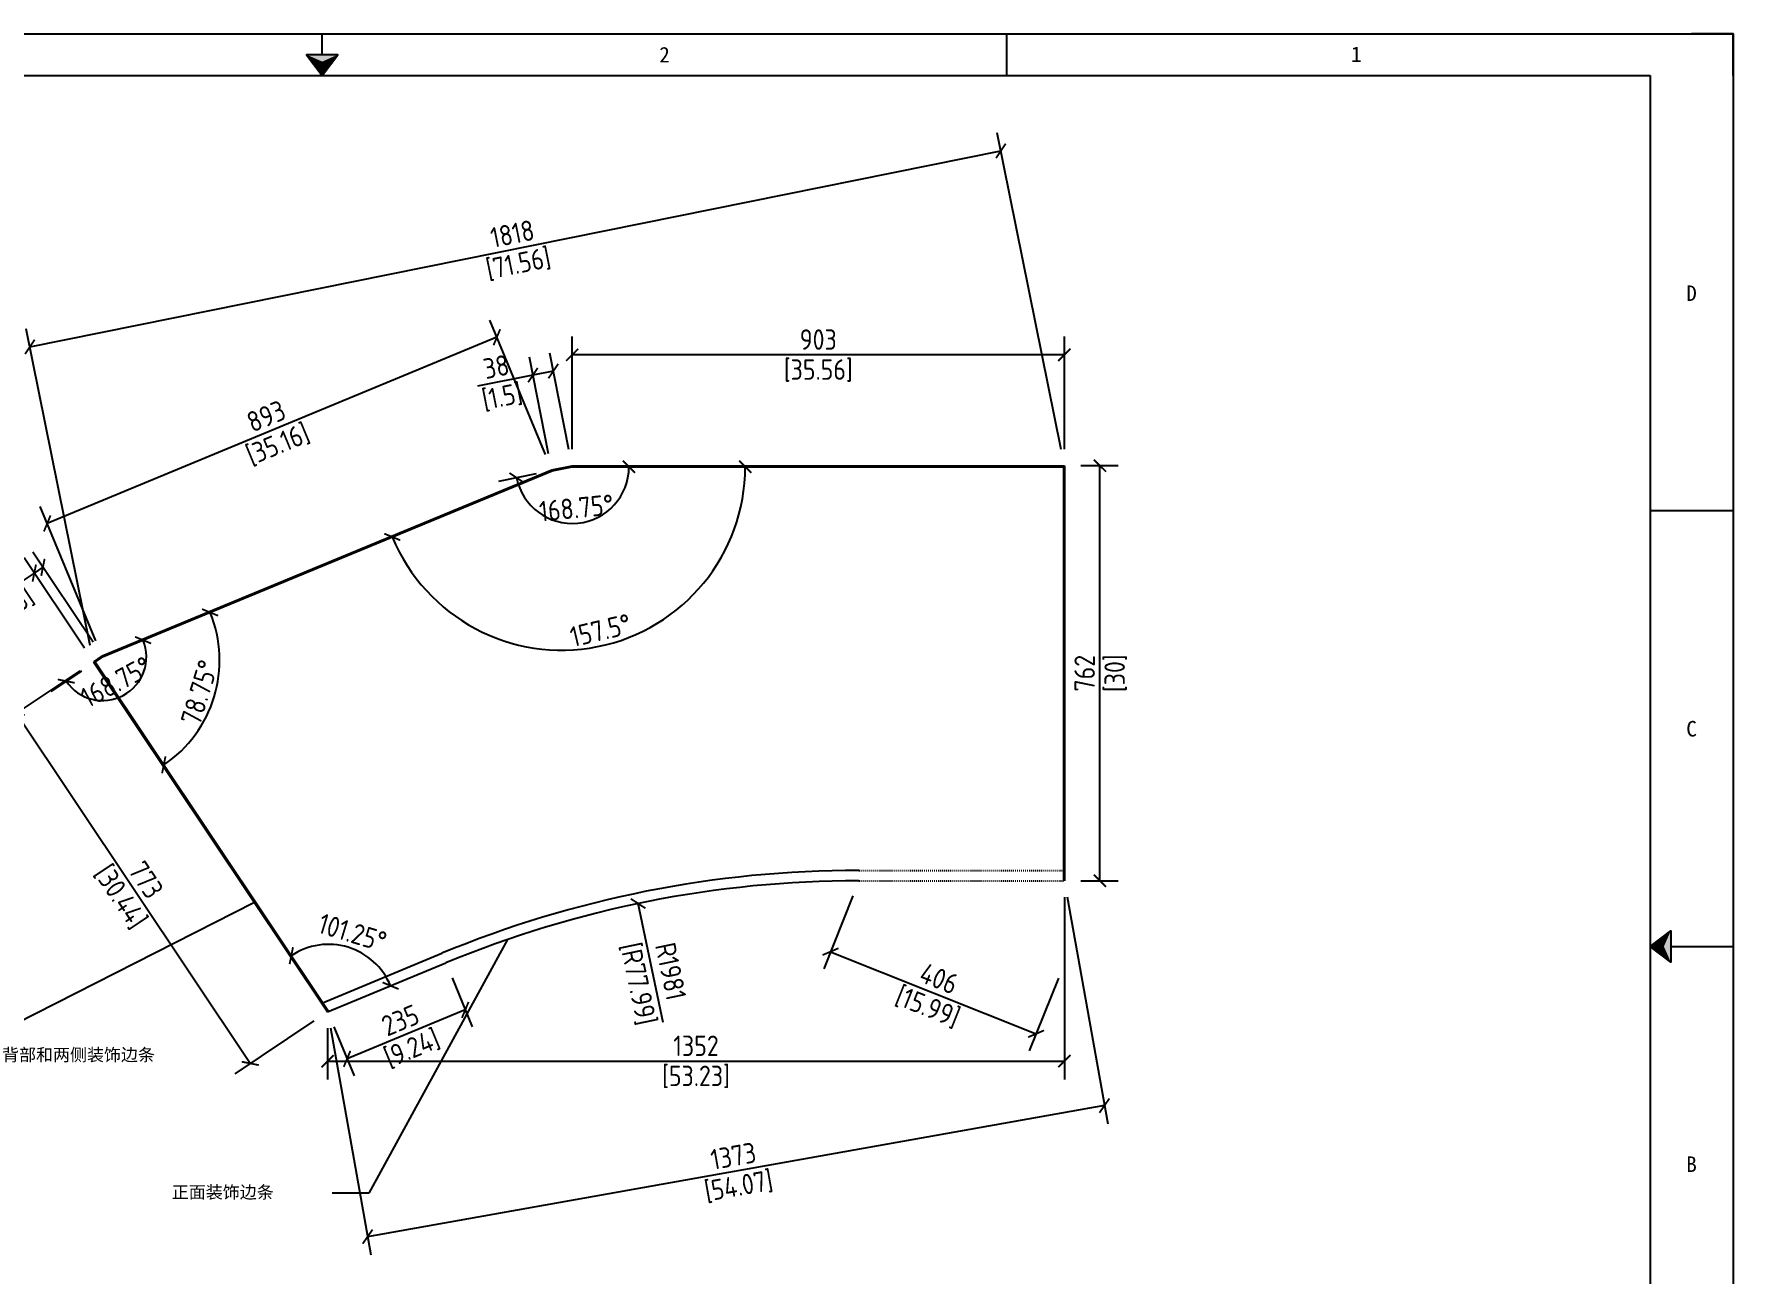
# Model space of a CAD drawing. Header units: inches. Extents: x 777 to 31414, y -60867 to 2393.
# Drawn here: x 18176 to 21294, y -59608 to -57332 of the extents above; entities that cross this region are included whole.
import ezdxf
from ezdxf.enums import TextEntityAlignment as Align

# ---------------------------------------------------------------- set-up
doc = ezdxf.new("R2010")
doc.units = ezdxf.units.IN
doc.header["$LTSCALE"] = 0.605
doc.header["$MEASUREMENT"] = 0
doc.header["$PDMODE"] = 3
doc.header["$PDSIZE"] = 0.25
doc.linetypes.add('ACAD_ISO03W100', pattern=[30, 12, -18])
doc.linetypes.add('DOT', pattern=[0.2, 0.1, -0.1])
doc.layers.get('0').update_dxf_attribs({"linetype": 'CONTINUOUS'})
doc.layers.get('Defpoints').update_dxf_attribs({"linetype": 'CONTINUOUS'})
for name, color, linetype in [('02-05848-001_DXF_TEXT', 7, 'CONTINUOUS'), ('green_dim', 7, 'CONTINUOUS'), ('print', 30, 'CONTINUOUS')]:
    doc.layers.add(name, color=color, linetype=linetype)
doc.layers.add('dim', color=2, linetype='CONTINUOUS', lineweight=9)
doc.styles.add('Dartop', font='')
doc.styles.add('Dartop Text Style', font='gbenor.shx', dxfattribs={"bigfont": 'gbcbig.shx'})
doc.styles.add('hzHT', font='simhei.ttf')
doc.styles.get("Standard").update_dxf_attribs({"font": 'txt', "width": 0.7})
doc.styles.get('Dartop').set_extended_font_data('FangSong_GB2312')
doc.dimstyles.new('Dartop DIM Style', dxfattribs={"dimscale": 15, "dimtxt": 2.5, "dimasz": 1.5, "dimexe": 2.25, "dimexo": 2, "dimtad": 1, "dimdec": 0, "dimdsep": 46, "dimtxsty": 'Dartop Text Style', "dimblk": 'ARCHTICK', "dimcen": 0.09, "dimazin": 2, "dimtfac": 1, "dimtdec": 0, "dimtofl": 0, "dimtmove": 0, "dimatfit": 3, "dimfxl": 0, "dimtolj": 1, "dimtzin": 0, "dimarcsym": 0})
doc.dimstyles.get("Standard").update_dxf_attribs({"dimtxt": 0.1, "dimasz": 0.125, "dimexe": 0.18, "dimexo": 0.0625, "dimgap": 0.09, "dimtad": 0, "dimtih": 1, "dimtoh": 1, "dimdec": 3, "dimzin": 4, "dimdsep": 46, "dimtxsty": 'Standard', "dimblk": '_FILLED', "dimblk1": '_FILLED', "dimblk2": '_FILLED', "dimcen": 0.09, "dimadec": 0, "dimazin": 0, "dimtol": 1, "dimtp": 0.008, "dimtm": 0.008, "dimtfac": 1, "dimtdec": 3, "dimtofl": 0, "dimtmove": 0, "dimatfit": 3, "dimldrblk": '_FILLED', "dimfxl": 0, "dimtolj": 1, "dimtzin": 4, "dimarcsym": 0})

# ---------------------------------------------------------------- blocks, each defined once
blk = doc.blocks.new('*U4')
at = {"color": 254, "linetype": 'Continuous', "extrusion": (0, 0, -1)}
for points in [[(-33.167, 11), (-33, 11), (-33.25, 11.188)], [(-33.167, 11), (-33.25, 11.188), (-33.25, 10.812)], [(-33.167, 11), (-33.25, 10.812), (-33, 11)]]:
    blk.add_solid(points, dxfattribs=at)
blk = doc.blocks.new('*U6')
at = {"color": 254, "linetype": 'Continuous'}
for points in [[(17, 21.667), (17.188, 21.75), (16.812, 21.75)], [(17, 21.667), (16.812, 21.75), (17, 21.5)], [(17, 21.667), (17, 21.5), (17.188, 21.75)]]:
    blk.add_solid(points, dxfattribs=at)
blk = doc.blocks.new('_ArchTick')
at = {"color": 0, "linetype": 'ByBlock', "const_width": 0.15}
blk.add_lwpolyline([(-0.5, -0.5), (0.5, 0.5)], dxfattribs=at)
blk = doc.blocks.new('*D392')
at = {"layer": 'Defpoints', "color": 0}
for p in [(20066.7, -58124.4), (20131.9, -58124.4), (20066.7, -58886.4)]:
    blk.add_point(p, dxfattribs=at)
at = {"layer": 'dim', "color": 0, "lineweight": -2}
for p, q in [((20096.7, -58124.4), (20165.6, -58124.4)), ((20131.9, -58886.4), (20131.9, -58124.4)), ((20096.7, -58886.4), (20165.6, -58886.4))]:
    blk.add_line(p, q, dxfattribs=at)
at = {"layer": 'dim', "color": 0, "lineweight": -2, "xscale": 22.5, "yscale": 22.5, "zscale": 22.5}
for p, rotation in [((20131.9, -58124.4), 90), ((20131.9, -58886.4), 270)]:
    blk.add_blockref('_ArchTick', p, dxfattribs=dict(at, rotation=rotation))
at = {"layer": 'dim', "color": 0, "char_height": 37.5, "attachment_point": 5, "rotation": 90, "style": 'Dartop Text Style'}
for s, insert in [('\\A1;762', (20103.8, -58505.4)), ('\\A1;[30]', (20160.8, -58505.4))]:
    blk.add_mtext(s, dxfattribs=dict(at, insert=insert))
blk = doc.blocks.new('*D393')
at = {"layer": 'Defpoints', "color": 0}
for p in [(19163.3, -57921), (19163.3, -58124.4), (20066.7, -58124.4)]:
    blk.add_point(p, dxfattribs=at)
at = {"layer": 'dim', "color": 0, "lineweight": -2}
for p, q in [((19163.3, -58094.4), (19163.3, -57887.2)), ((20066.7, -58094.4), (20066.7, -57887.2)), ((20066.7, -57921), (19163.3, -57921))]:
    blk.add_line(p, q, dxfattribs=at)
at = {"layer": 'dim', "color": 0, "lineweight": -2, "xscale": 22.5, "yscale": 22.5, "zscale": 22.5, "rotation": 180}
blk.add_blockref('_ArchTick', (19163.3, -57921), dxfattribs=at)
at = {"layer": 'dim', "color": 0, "lineweight": -2, "xscale": 22.5, "yscale": 22.5, "zscale": 22.5}
blk.add_blockref('_ArchTick', (20066.7, -57921), dxfattribs=at)
at = {"layer": 'dim', "color": 0, "char_height": 37.5, "attachment_point": 5, "style": 'Dartop Text Style'}
for s, insert in [('\\A1;903', (19615, -57892.9)), ('\\A1;[35.56]', (19615, -57949.9))]:
    blk.add_mtext(s, dxfattribs=dict(at, insert=insert))
blk = doc.blocks.new('*D383')
at = {"layer": 'Defpoints', "color": 0}
for p in [(19091.4, -57958.2), (19126, -58131.9), (19163.3, -58124.4)]:
    blk.add_point(p, dxfattribs=at)
at = {"layer": 'dim', "color": 0, "lineweight": -2}
for p, q in [((19120.1, -58102.4), (19084.8, -57925.1)), ((19157.5, -58095), (19122.2, -57917.7)), ((19091.4, -57958.2), (18989.7, -57978.4)), ((19128.8, -57950.8), (19091.4, -57958.2))]:
    blk.add_line(p, q, dxfattribs=at)
at = {"layer": 'dim', "color": 0, "lineweight": -2, "xscale": 22.5, "yscale": 22.5, "zscale": 22.5}
for p, rotation in [((19091.4, -57958.2), 191.2499989560225), ((19128.8, -57950.8), 11.24999895602253)]:
    blk.add_blockref('_ArchTick', p, dxfattribs=dict(at, rotation=rotation))
at = {"layer": 'dim', "color": 0, "char_height": 37.5, "attachment_point": 5, "rotation": 11.25, "style": 'Dartop Text Style'}
for s, insert in [('\\A1;38', (19024, -57942.9)), ('\\A1;[1.5]', (19035.1, -57998.9))]:
    blk.add_mtext(s, dxfattribs=dict(at, insert=insert))
blk = doc.blocks.new('*D384')
at = {"layer": 'Defpoints', "color": 0}
for p in [(19126, -58131.9), (18200.1, -58230.4), (18300.9, -58473.6)]:
    blk.add_point(p, dxfattribs=at)
at = {"layer": 'dim', "color": 0, "lineweight": -2}
for p, q in [((19114.5, -58104.2), (19012.3, -57857.4)), ((19025.2, -57888.6), (18200.1, -58230.4)), ((18289.4, -58445.9), (18187.2, -58199.2))]:
    blk.add_line(p, q, dxfattribs=at)
at = {"layer": 'dim', "color": 0, "lineweight": -2, "xscale": 22.5, "yscale": 22.5, "zscale": 22.5}
for p, rotation in [((19025.2, -57888.6), 22.4999991008849), ((18200.1, -58230.4), 202.4999991008849)]:
    blk.add_blockref('_ArchTick', p, dxfattribs=dict(at, rotation=rotation))
at = {"layer": 'dim', "color": 0, "char_height": 37.5, "attachment_point": 5, "rotation": 22.5, "style": 'Dartop Text Style'}
for s, insert in [('\\A1;893', (18601.9, -58033.5)), ('\\A1;[35.16]', (18623.7, -58086.2))]:
    blk.add_mtext(s, dxfattribs=dict(at, insert=insert))
blk = doc.blocks.new('*D385')
at = {"layer": 'Defpoints', "color": 0}
for p in [(18176.3, -58321.6), (18285, -58484.2), (18300.9, -58473.6)]:
    blk.add_point(p, dxfattribs=at)
at = {"layer": 'dim', "color": 0, "lineweight": -2}
for p, q in [((18268.3, -58459.3), (18157.6, -58293.5)), ((18284.2, -58448.7), (18173.4, -58283)), ((18176.3, -58321.6), (18066.7, -58394.9)), ((18192.2, -58311), (18176.3, -58321.6))]:
    blk.add_line(p, q, dxfattribs=at)
at = {"layer": 'dim', "color": 0, "lineweight": -2, "xscale": 22.5, "yscale": 22.5, "zscale": 22.5}
for p, rotation in [((18192.2, -58311), 33.74995290152864), ((18176.3, -58321.6), 213.7499529015286)]:
    blk.add_blockref('_ArchTick', p, dxfattribs=dict(at, rotation=rotation))
at = {"layer": 'dim', "color": 0, "char_height": 37.5, "attachment_point": 5, "rotation": 33.75, "style": 'Dartop Text Style'}
for s, insert in [('\\A1;19', (18096.5, -58341.1)), ('\\A1;[0.75]', (18128.2, -58388.5))]:
    blk.add_mtext(s, dxfattribs=dict(at, insert=insert))
blk = doc.blocks.new('*D386')
at = {"layer": 'Defpoints', "color": 0}
for p in [(18285, -58484.2), (18143.2, -58579), (18714.5, -59127.1)]:
    blk.add_point(p, dxfattribs=at)
at = {"layer": 'dim', "color": 0, "lineweight": -2}
for p, q in [((18260.1, -58500.9), (18115.1, -58597.7)), ((18572.7, -59221.8), (18143.2, -58579)), ((18689.6, -59143.7), (18544.6, -59240.6))]:
    blk.add_line(p, q, dxfattribs=at)
at = {"layer": 'dim', "color": 0, "lineweight": -2, "xscale": 22.5, "yscale": 22.5, "zscale": 22.5}
for p, rotation in [((18143.2, -58579), 123.749996613349), ((18572.7, -59221.8), 303.749996613349)]:
    blk.add_blockref('_ArchTick', p, dxfattribs=dict(at, rotation=rotation))
at = {"layer": 'dim', "color": 0, "char_height": 37.5, "attachment_point": 5, "rotation": 303.75, "style": 'Dartop Text Style'}
for s, insert in [('\\A1;[30.44]', (18333.9, -58916.5)), ('\\A1;773', (18381.3, -58884.8))]:
    blk.add_mtext(s, dxfattribs=dict(at, insert=insert))
blk = doc.blocks.new('*D387')
at = {"layer": 'Defpoints', "color": 0}
for p in [(20066.7, -58886.4), (18714.5, -59127.1), (18788, -59539.8)]:
    blk.add_point(p, dxfattribs=at)
at = {"layer": 'dim', "color": 0, "lineweight": -2}
for p, q in [((20071.9, -58916), (20146.1, -59332.4)), ((18719.8, -59156.6), (18793.9, -59573)), ((20140.1, -59299.2), (18788, -59539.8))]:
    blk.add_line(p, q, dxfattribs=at)
at = {"layer": 'dim', "color": 0, "lineweight": -2, "xscale": 22.5, "yscale": 22.5, "zscale": 22.5}
for p, rotation in [((20140.1, -59299.2), 10.09099030565987), ((18788, -59539.8), 190.0909903056598)]:
    blk.add_blockref('_ArchTick', p, dxfattribs=dict(at, rotation=rotation))
at = {"layer": 'dim', "color": 0, "char_height": 37.5, "attachment_point": 5, "rotation": 10.091, "style": 'Dartop Text Style'}
for s, insert in [('\\A1;1373', (19459.1, -59391.8)), ('\\A1;[54.07]', (19469.1, -59448))]:
    blk.add_mtext(s, dxfattribs=dict(at, insert=insert))
blk = doc.blocks.new('*D381')
at = {"layer": 'Defpoints', "color": 0}
for p in [(20066.7, -58886.4), (18714.5, -59127.1), (20066.7, -59217.6)]:
    blk.add_point(p, dxfattribs=at)
at = {"layer": 'dim', "color": 0, "lineweight": -2}
for p, q in [((20066.7, -58916.4), (20066.7, -59251.3)), ((18714.5, -59157.1), (18714.5, -59251.3)), ((18714.5, -59217.6), (20066.7, -59217.6))]:
    blk.add_line(p, q, dxfattribs=at)
at = {"layer": 'dim', "color": 0, "lineweight": -2, "xscale": 22.5, "yscale": 22.5, "zscale": 22.5, "rotation": 180}
blk.add_blockref('_ArchTick', (18714.5, -59217.6), dxfattribs=at)
at = {"layer": 'dim', "color": 0, "lineweight": -2, "xscale": 22.5, "yscale": 22.5, "zscale": 22.5}
blk.add_blockref('_ArchTick', (20066.7, -59217.6), dxfattribs=at)
at = {"layer": 'dim', "color": 0, "char_height": 37.5, "attachment_point": 5, "style": 'Dartop Text Style'}
for s, insert in [('\\A1;1352', (19390.6, -59189.4)), ('\\A1;[53.23]', (19390.6, -59246.5))]:
    blk.add_mtext(s, dxfattribs=dict(at, insert=insert))
blk = doc.blocks.new('*D388')
at = {"layer": 'Defpoints', "color": 0}
for p in [(19284.5, -58928.3), (19689.5, -60867.4)]:
    blk.add_point(p, dxfattribs=at)
at = {"layer": 'dim', "color": 0, "lineweight": -2}
blk.add_line((19330.1, -59146.9), (19284.5, -58928.3), dxfattribs=at)
at = {"layer": 'dim', "color": 0, "lineweight": -2, "xscale": 22.5, "yscale": 22.5, "zscale": 22.5, "rotation": 101.7988869402219}
blk.add_blockref('_ArchTick', (19284.5, -58928.3), dxfattribs=at)
at = {"layer": 'dim', "color": 0, "insert": (19311.9, -59059.6), "char_height": 37.5, "attachment_point": 5, "rotation": 281.7989, "style": 'Dartop Text Style'}
blk.add_mtext('\\A1;R1981\\P [R77.99]', dxfattribs=at)
blk = doc.blocks.new('*D389')
at = {"layer": 'Defpoints', "color": 0}
for p in [(18931.4, -59037.2), (18714.5, -59127.1), (18750.3, -59213.4)]:
    blk.add_point(p, dxfattribs=at)
at = {"layer": 'dim', "color": 0, "lineweight": -2}
for p, q in [((18942.9, -59064.9), (18980.1, -59154.7)), ((18967.2, -59123.5), (18750.3, -59213.4)), ((18726, -59154.8), (18763.2, -59244.5))]:
    blk.add_line(p, q, dxfattribs=at)
at = {"layer": 'dim', "color": 0, "lineweight": -2, "xscale": 22.5, "yscale": 22.5, "zscale": 22.5}
for p, rotation in [((18967.2, -59123.5), 22.49999909253206), ((18750.3, -59213.4), 202.4999990925321)]:
    blk.add_blockref('_ArchTick', p, dxfattribs=dict(at, rotation=rotation))
at = {"layer": 'dim', "color": 0, "char_height": 37.5, "attachment_point": 5, "rotation": 22.5, "style": 'Dartop Text Style'}
for s, insert in [('\\A1;235', (18848, -59142.5)), ('\\A1;[9.24]', (18869.8, -59195.1))]:
    blk.add_mtext(s, dxfattribs=dict(at, insert=insert))
blk = doc.blocks.new('*D390')
at = {"layer": 'Defpoints', "color": 0}
for p in [(19689.5, -58886.4), (20066.7, -59037.2), (20014.6, -59167.4)]:
    blk.add_point(p, dxfattribs=at)
at = {"layer": 'dim', "color": 0, "lineweight": -2}
for p, q in [((19678.4, -58914.3), (19625, -59047.9)), ((19637.5, -59016.6), (20014.6, -59167.4)), ((20055.6, -59065.1), (20002.1, -59198.7))]:
    blk.add_line(p, q, dxfattribs=at)
at = {"layer": 'dim', "color": 0, "lineweight": -2, "xscale": 22.5, "yscale": 22.5, "zscale": 22.5}
for p, rotation in [((19637.5, -59016.6), 158.2076544206255), ((20014.6, -59167.4), 338.2076544206254)]:
    blk.add_blockref('_ArchTick', p, dxfattribs=dict(at, rotation=rotation))
at = {"layer": 'dim', "color": 0, "char_height": 37.5, "attachment_point": 5, "rotation": 338.2077, "style": 'Dartop Text Style'}
for s, insert in [('\\A1;406', (19836.5, -59065.9)), ('\\A1;[15.99]', (19815.3, -59118.8))]:
    blk.add_mtext(s, dxfattribs=dict(at, insert=insert))
blk = doc.blocks.new('*D391')
at = {"layer": 'Defpoints', "color": 0}
for p in [(18287.8, -58484.8), (18784.8, -59023.9), (18931.4, -59037.2), (18714.5, -59127.1), (18716.2, -59126)]:
    blk.add_point(p, dxfattribs=at)
at = {"layer": 'dim', "color": 0, "lineweight": -2}
blk.add_arc((18716.4, -59126.3), 123.1, 22.5, 123.75, dxfattribs=at)
at = {"layer": 'dim', "color": 0, "lineweight": -2, "xscale": 22.5, "yscale": 22.5, "zscale": 22.5}
for p, rotation in [((18648, -59023.9), 213.7499966133488), ((18830.2, -59079.2), 292.4999990925296)]:
    blk.add_blockref('_ArchTick', p, dxfattribs=dict(at, rotation=rotation))
at = {"layer": 'dim', "color": 0, "insert": (18760.3, -58981.5), "char_height": 37.5, "attachment_point": 5, "rotation": 343.125, "style": 'Dartop Text Style'}
blk.add_mtext('\\A1;101.25°', dxfattribs=at)
blk = doc.blocks.new('*D394')
at = {"layer": 'Defpoints', "color": 0}
for p in [(19126.6, -58133.8), (19163.5, -58126.4), (20064.7, -58126.4), (19057.2, -58451.6), (18301.8, -58475.4)]:
    blk.add_point(p, dxfattribs=at)
at = {"layer": 'dim', "color": 0, "lineweight": -2}
blk.add_arc((19144.3, -58126.4), 336.7, 202.5, 360, dxfattribs=at)
at = {"layer": 'dim', "color": 0, "lineweight": -2, "xscale": 22.5, "yscale": 22.5, "zscale": 22.5}
for p, rotation in [((19481, -58126.4), 89.9999991008849), ((18833.3, -58255.3), 112.499999100884)]:
    blk.add_blockref('_ArchTick', p, dxfattribs=dict(at, rotation=rotation))
at = {"layer": 'dim', "color": 0, "insert": (19215.4, -58426.7), "char_height": 37.5, "attachment_point": 5, "rotation": 13.3255, "style": 'Dartop Text Style'}
blk.add_mtext('\\A1;157.5°', dxfattribs=at)
blk = doc.blocks.new('*D395')
at = {"layer": 'Defpoints', "color": 0}
for p in [(19126.6, -58133.8), (18287.8, -58484.8), (18301.8, -58475.4), (18485.5, -58597.2), (18716.2, -59126)]:
    blk.add_point(p, dxfattribs=at)
at = {"layer": 'dim', "color": 0, "lineweight": -2}
blk.add_arc((18285.9, -58482), 230.5, 303.75, 22.5, dxfattribs=at)
at = {"layer": 'dim', "color": 0, "lineweight": -2, "xscale": 22.5, "yscale": 22.5, "zscale": 22.5}
for p, rotation in [((18498.9, -58393.8), 112.499999100884), ((18414, -58673.6), 213.7499966133495)]:
    blk.add_blockref('_ArchTick', p, dxfattribs=dict(at, rotation=rotation))
at = {"layer": 'dim', "color": 0, "insert": (18479.6, -58540.7), "char_height": 37.5, "attachment_point": 5, "rotation": 73.125, "style": 'Dartop Text Style'}
blk.add_mtext('\\A1;78.75°', dxfattribs=at)
blk = doc.blocks.new('*D396')
at = {"layer": 'Defpoints', "color": 0}
for p in [(19126.6, -58133.8), (19163.5, -58126.4), (19163.5, -58126.4), (20064.7, -58126.4), (19123.7, -58222.6)]:
    blk.add_point(p, dxfattribs=at)
at = {"layer": 'dim', "color": 0, "lineweight": -2}
blk.add_line((19097.1, -58139.6), (19028.4, -58153.3), dxfattribs=at)
blk.add_arc((19163.5, -58126.4), 104.1, 191.25, 360, dxfattribs=at)
at = {"layer": 'dim', "color": 0, "lineweight": -2, "xscale": 22.5, "yscale": 22.5, "zscale": 22.5}
for p, rotation in [((19267.6, -58126.4), 89.99999910088458), ((19061.5, -58146.7), 101.2499989560175)]:
    blk.add_blockref('_ArchTick', p, dxfattribs=dict(at, rotation=rotation))
at = {"layer": 'dim', "color": 0, "insert": (19171, -58202), "char_height": 37.5, "attachment_point": 5, "rotation": 5.625, "style": 'Dartop Text Style'}
blk.add_mtext('\\A1;168.75°', dxfattribs=at)
blk = doc.blocks.new('*D397')
at = {"layer": 'Defpoints', "color": 0}
for p in [(19126.6, -58133.8), (18287.8, -58484.8), (18301.8, -58475.4), (18301.8, -58475.4), (18301.8, -58555.7)]:
    blk.add_point(p, dxfattribs=at)
at = {"layer": 'dim', "color": 0, "lineweight": -2}
blk.add_line((18262.8, -58501.4), (18207, -58538.8), dxfattribs=at)
blk.add_arc((18301.8, -58475.4), 80.3, 213.75, 22.5, dxfattribs=at)
at = {"layer": 'dim', "color": 0, "lineweight": -2, "xscale": 22.5, "yscale": 22.5, "zscale": 22.5}
for p, rotation in [((18376, -58444.7), 112.499999100884), ((18235, -58520), 123.7499529015207)]:
    blk.add_blockref('_ArchTick', p, dxfattribs=dict(at, rotation=rotation))
at = {"layer": 'dim', "color": 0, "insert": (18326.4, -58521.4), "char_height": 37.5, "attachment_point": 5, "rotation": 28.125, "style": 'Dartop Text Style'}
blk.add_mtext('\\A1;168.75°', dxfattribs=at)
blk = doc.blocks.new('*D382')
at = {"layer": 'Defpoints', "color": 0}
for p in [(19950, -57546.5), (20066.7, -58124.4), (18285, -58484.2)]:
    blk.add_point(p, dxfattribs=at)
at = {"layer": 'dim', "color": 0, "lineweight": -2}
for p, q in [((20060.8, -58095), (19943.3, -57513.4)), ((18168.3, -57906.3), (19950, -57546.5)), ((18279.1, -58454.8), (18161.6, -57873.2))]:
    blk.add_line(p, q, dxfattribs=at)
at = {"layer": 'dim', "color": 0, "lineweight": -2, "xscale": 22.5, "yscale": 22.5, "zscale": 22.5}
for p, rotation in [((19950, -57546.5), 11.41681033326503), ((18168.3, -57906.3), 191.4168103332651)]:
    blk.add_blockref('_ArchTick', p, dxfattribs=dict(at, rotation=rotation))
at = {"layer": 'dim', "color": 0, "char_height": 37.5, "attachment_point": 5, "rotation": 11.4168, "style": 'Dartop Text Style'}
for s, insert in [('\\A1;1818', (19053.6, -57698.8)), ('\\A1;[71.56]', (19064.9, -57754.7))]:
    blk.add_mtext(s, dxfattribs=dict(at, insert=insert))
blk = doc.blocks.new('_FILLED')
at = {"color": 0, "linetype": 'ByBlock'}
blk.add_solid([(0, 0), (-1, 0.16), (-1, -0.16)], dxfattribs=at)

msp = doc.modelspace()

# ---------------------------------------------------------------- linework, layer by layer
at = {"color": 0, "linetype": 'DOT'}
for p, q in [((16456.21, -57331.9), (21217.44, -57331.9)), ((21293.59, -57408.04), (21293.59, -60606.11))]:
    msp.add_line(p, q, dxfattribs=at)
at = {"color": 0}
for p, q in [((18704.68, -57369.97), (18704.68, -57331.9)), ((19961.06, -57408.04), (19961.06, -57331.9)), ((21293.59, -57331.9), (21217.44, -57331.9)), ((21293.59, -57408.04), (21293.59, -57331.9)), ((16608.5, -57408.04), (21141.3, -57408.04)), ((21141.3, -57408.04), (21141.3, -60606.11)), ((21293.59, -58207.56), (21141.3, -58207.56)), ((21179.37, -59007.08), (21293.59, -59007.08))]:
    msp.add_line(p, q, dxfattribs=at)
for p, q in [((19125.97, -58131.87), (19163.35, -58124.43)), ((19126.55, -58133.79), (19163.54, -58126.43)), ((18300.85, -58473.64), (18285.01, -58484.23)), ((18301.8, -58475.41), (18287.79, -58484.78))]:
    msp.add_line(p, q)
at = {"color": 0, "ltscale": 0.2}
for p, q in [((19163.35, -58124.43), (20066.69, -58124.43)), ((19163.54, -58126.43), (20064.69, -58126.43))]:
    msp.add_line(p, q, dxfattribs=at)
at = {"color": 0}
for points in [[(18704.68, -57408.04), (18733.23, -57369.97), (18676.12, -57369.97), (18704.68, -57408.04)], [(21141.3, -59007.08), (21179.37, -58978.52), (21179.37, -59035.63), (21141.3, -59007.08)]]:
    msp.add_lwpolyline(points, close=True, dxfattribs=at)
at = {"layer": 'green_dim', "color": 0, "ltscale": 0.2}
for p, q in [((18300.85, -58473.64), (19125.97, -58131.87)), ((18301.8, -58475.41), (19126.55, -58133.79))]:
    msp.add_line(p, q, dxfattribs=at)
at = {"layer": 'green_dim'}
for p, q in [((20064.69, -58126.43), (20064.69, -58886.43)), ((20066.69, -58124.43), (20066.69, -58886.43)), ((18285.01, -58484.23), (18714.54, -59127.07)), ((18287.79, -58484.78), (18716.21, -59125.96)), ((18703.75, -59110.92), (18924.15, -59019.63)), ((18714.54, -59127.07), (18931.44, -59037.23))]:
    msp.add_line(p, q, dxfattribs=at)
at = {"layer": 'green_dim', "color": 0, "linetype": 'ACAD_ISO03W100', "ltscale": 0.2}
for p, q in [((19689.53, -58867.38), (20064.69, -58867.38)), ((19689.53, -58886.43), (20066.69, -58886.43))]:
    msp.add_line(p, q, dxfattribs=at)
at = {"layer": 'green_dim'}
for radius in [2000.05, 1981]:
    msp.add_arc((19689.53, -60867.43), radius, 90, 112.5, dxfattribs=at)
at = {"layer": 'print'}
msp.add_lwpolyline([(16456.21, -57331.9), (21293.59, -57331.9), (21293.59, -60682.26), (16456.21, -60682.26)], close=True, dxfattribs=at)

# ---------------------------------------------------------------- block references
at = {"color": 0, "linetype": 'Continuous', "xscale": 152.2888407109637, "yscale": 152.2888407109637, "zscale": 152.2888407109637}
for name in ['*U6', '*U4']:
    msp.add_blockref(name, (16115.77, -60682.26), dxfattribs=at)

# ---------------------------------------------------------------- texts
at = {"color": 0, "style": 'Dartop'}
for s, p in [('2', (19332.87, -57369.97)), ('1', (20602.27, -57369.07)), ('D', (21217.44, -57807.8)), ('C', (21217.44, -58607.32)), ('B', (21217.44, -59406.84))]:
    msp.add_text(s, height=28.55, dxfattribs=at).set_placement(p, align=Align.MIDDLE_CENTER)
at = {"layer": 'dim', "color": 0, "style": 'hzHT'}
for s, p in [('背部和两侧装饰边条', (18257.48, -59205.89)), ('正面装饰边条', (18522.26, -59458.07))]:
    msp.add_text(s, height=22.843, dxfattribs=at).set_placement(p, align=Align.MIDDLE_CENTER)

# ---------------------------------------------------------------- dimensions: what is measured, and where the dimension line sits
at = {"layer": 'dim'}
for p1, p2, distance, picture, middle in [((18285.01, -58484.23), (20066.69, -58124.43), 589.59, '*D382', (19059.15, -57726.41)), ((19125.97, -58131.87), (18300.85, -58473.64), -263.34, '*D384', (18612.64, -58059.46)), ((19163.35, -58124.43), (19125.97, -58131.87), -177.08, '*D383', (19029.51, -57970.51)), ((18300.85, -58473.64), (18285.01, -58484.23), -195.59, '*D385', (18112.17, -58364.49)), ((18714.54, -59127.07), (18285.01, -58484.23), 170.58, '*D386', (18357.94, -58900.42)), ((20066.69, -58886.43), (18714.54, -59127.07), 419.23, '*D387', (19464.07, -59419.49)), ((19689.53, -58886.43), (20066.69, -59037.23), -140.2, '*D390', (19826.07, -59092.01)), ((18931.44, -59037.23), (18714.54, -59127.07), 93.4, '*D389', (18858.73, -59168.44))]:
    dim = msp.add_aligned_dim(p1=p1, p2=p2, distance=distance, dimstyle='Dartop DIM Style', override={"dimpost": '\\X'}, dxfattribs=at)
    dim.commit()
    dim.dimension.update_dxf_attribs({"geometry": picture, "text_midpoint": middle})
for base, p1, p2, angle, picture, middle in [((19163.35, -57920.99), (20066.69, -58124.43), (19163.35, -58124.43), 180, '*D393', (19615.02, -57920.99)), ((20131.88, -58124.43), (20066.69, -58886.43), (20066.69, -58124.43), 90, '*D392', (20131.88, -58505.43)), ((20066.69, -59217.56), (18714.54, -59127.07), (20066.69, -58886.43), 180, '*D381', (19390.62, -59217.56))]:
    dim = msp.add_linear_dim(base=base, p1=p1, p2=p2, angle=angle, dimstyle='Dartop DIM Style', override={"dimpost": '\\X'}, dxfattribs=at)
    dim.commit()
    dim.dimension.update_dxf_attribs({"geometry": picture, "text_midpoint": middle})
dim = msp.add_angular_dim_2l(base=(19057.18, -58451.61), line1=((18301.8, -58475.41), (19126.55, -58133.79)), line2=((19163.54, -58126.43), (20064.69, -58126.43)), dimstyle='Dartop DIM Style', override={"dimpost": '\\X'}, dxfattribs=at)
dim.commit()
dim.dimension.update_dxf_attribs({"geometry": '*D394', "text_midpoint": (19221.91, -58454.02), "dimtype": 162})
for base, line1, line2, picture, middle in [((19123.72, -58222.58), ((19126.55, -58133.79), (19163.54, -58126.43)), ((19163.54, -58126.43), (20064.69, -58126.43)), '*D396', (19170.99, -58202.01)), ((18301.8018, -58555.725), ((18301.8018, -58475.4149), (18287.7851, -58484.7806)), ((18301.8018, -58475.4149), (19126.5516, -58133.7924)), '*D397', (18326.4017, -58521.438)), ((18485.53, -58597.23), ((18301.8, -58475.41), (19126.55, -58133.79)), ((18287.79, -58484.78), (18716.21, -59125.96)), '*D395', (18479.57, -58540.73)), ((18784.84, -59023.9), ((18287.79, -58484.78), (18716.21, -59125.96)), ((18714.54, -59127.07), (18931.44, -59037.23)), '*D391', (18760.34, -58981.54))]:
    dim = msp.add_angular_dim_2l(base=base, line1=line1, line2=line2, dimstyle='Dartop DIM Style', override={"dimpost": '\\X'}, dxfattribs=at)
    dim.commit()
    dim.dimension.update_dxf_attribs({"geometry": picture, "text_midpoint": middle})
dim = msp.add_radius_dim(center=(19689.53, -60867.43), mpoint=(19284.46, -58928.29), dimstyle='Dartop DIM Style', override={"dimpost": '\\X'}, dxfattribs=at)
dim.commit()
dim.dimension.update_dxf_attribs({"geometry": '*D388', "text_midpoint": (19311.9, -59059.63), "dimtype": 164})

# ---------------------------------------------------------------- leaders
at = {"layer": '02-05848-001_DXF_TEXT', "color": 2, "linetype": 'Continuous'}
for points in [[(18580.3, -58926.16), (18029, -59206.94), (18096.5, -59206.94)], [(19044.85, -58994.27), (18790.52, -59460.12), (18723.02, -59460.12)]]:
    msp.add_leader(points, dimstyle='Standard', override={"dimtad": 0}, dxfattribs=at)

doc.saveas('drawing.dxf')
